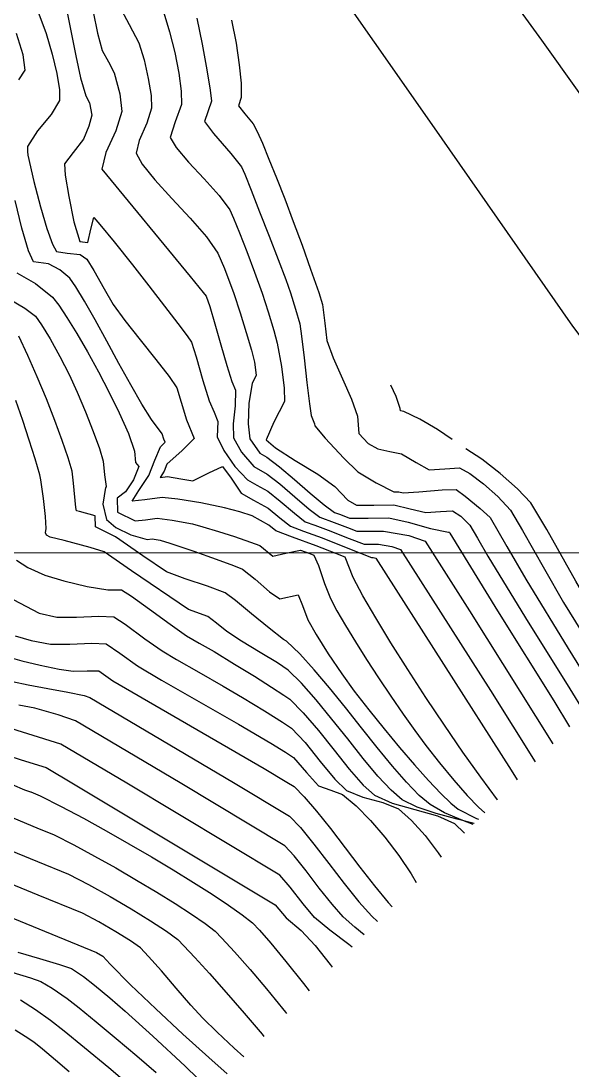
# Model space of a CAD drawing. Extents: x 61466 to 63015, y 108404 to 110397.
# Drawn here: x 62951.49 to 62976.75, y 109081.38 to 109129.42 of the extents above; entities that cross this region are included whole.
import ezdxf

# ---------------------------------------------------------------- set-up
doc = ezdxf.new("R2010")
doc.units = 0
doc.header["$LTSCALE"] = 1.000015
doc.header["$MEASUREMENT"] = 0
for name, color, linetype in [('coordinate', 2, 'Continuous'), ('curve livello 5m', 7, 'Continuous'), ('Strade', 7, 'Continuous')]:
    doc.layers.add(name, color=color, linetype=linetype)
doc.layers.add('no_plot', color=5, linetype='Continuous', plot=False)

msp = doc.modelspace()

# ---------------------------------------------------------------- linework, layer by layer
at = {"layer": 'coordinate', "linetype": 'Continuous', "lineweight": 0}
msp.add_line((62922.305, 109105.071), (63014.666, 109105.071), dxfattribs=at)
at = {"layer": 'curve livello 5m', "color": 2, "flags": 128}
for points in [[(62953.585, 109129.877), (62953.797, 109128.889), (62954.003, 109127.822), (62954.217, 109126.811), (62954.456, 109125.992), (62954.456, 109125.992), (62954.629, 109125.669), (62954.738, 109125.111), (62954.607, 109124.595), (62954.358, 109124.007), (62954.358, 109124.007), (62953.878, 109123.398), (62953.486, 109122.873), (62953.486, 109122.873), (62953.519, 109122.357), (62953.679, 109121.375), (62953.918, 109120.22), (62953.918, 109120.22), (62954.184, 109119.326), (62954.559, 109119.281), (62954.691, 109119.878), (62954.827, 109120.419), (62954.827, 109120.419), (62955.105, 109120.102), (62955.76, 109119.301), (62956.595, 109118.256), (62956.595, 109118.256), (62957.355, 109117.288), (62958.07, 109116.365), (62958.676, 109115.572), (62959.108, 109114.994), (62959.301, 109114.716), (62959.301, 109114.716), (62959.522, 109114.045), (62959.83, 109112.959), (62960.116, 109112.03), (62960.116, 109112.03), (62960.34, 109111.499), (62960.511, 109111.078), (62960.511, 109111.078), (62960.483, 109110.374), (62960.785, 109109.752), (62961.298, 109109.022), (62961.868, 109108.404), (62961.868, 109108.404), (62962.293, 109108.166), (62962.798, 109107.893), (62962.798, 109107.893), (62963.371, 109107.435), (62964.019, 109106.873), (62964.515, 109106.491), (62964.515, 109106.491), (62964.954, 109106.328), (62965.57, 109106.101), (62965.57, 109106.101), (62966.535, 109105.721), (62967.222, 109105.454), (62967.222, 109105.454), (62967.873, 109105.457), (62968.488, 109105.347), (62968.882, 109105.216), (62968.882, 109105.216), (62973.004, 109098.756), (62975.05, 109095.494)], [(62961.139, 109129.454), (62961.346, 109128.394), (62961.497, 109127.412), (62961.581, 109126.565), (62961.586, 109125.913), (62961.586, 109125.913), (62961.457, 109125.537), (62961.755, 109125.16), (62962.138, 109124.708), (62962.138, 109124.708), (62962.313, 109124.363), (62962.556, 109123.815), (62962.856, 109123.097), (62963.2, 109122.24), (62963.575, 109121.276), (62963.969, 109120.237), (62964.37, 109119.154), (62964.765, 109118.06), (62965.142, 109116.986), (62965.142, 109116.986), (62965.31, 109116.432), (62965.413, 109115.581), (62965.513, 109114.794), (62965.513, 109114.794), (62965.802, 109113.986), (62966.223, 109113.035), (62966.638, 109112.096), (62966.908, 109111.322), (62966.908, 109111.322), (62966.973, 109110.525), (62967.398, 109110.072), (62967.849, 109109.822), (62968.396, 109109.706), (62968.935, 109109.591), (62968.935, 109109.591), (62969.596, 109109.199), (62970.19, 109108.862), (62970.19, 109108.862), (62970.908, 109108.915), (62971.591, 109108.954), (62971.591, 109108.954), (62972.064, 109108.699), (62972.683, 109108.231), (62973.34, 109107.641), (62973.926, 109107.018), (62973.926, 109107.018), (62974.473, 109106.091), (62975.478, 109104.322), (62976.36, 109102.795), (62976.36, 109102.795), (62977.177, 109101.464)], [(62972.221, 109092.631), (62971.733, 109092.803), (62970.904, 109093.166), (62970.242, 109093.54), (62970.242, 109093.54), (62969.739, 109093.956), (62969.156, 109094.556), (62968.51, 109095.301), (62967.817, 109096.146), (62967.096, 109097.052), (62966.363, 109097.976), (62965.635, 109098.876), (62964.93, 109099.711), (62964.264, 109100.438), (62963.655, 109101.015), (62963.519, 109101.101), (62962.859, 109101.613), (62962.061, 109102.272), (62961.322, 109102.878), (62960.841, 109103.23), (62960.043, 109103.545), (62959.013, 109103.87), (62958.153, 109104.198), (62958.153, 109104.198), (62957.074, 109104.932), (62955.82, 109105.804), (62955.296, 109106.056), (62954.91, 109106.253), (62954.894, 109106.762), (62954.171, 109106.949), (62954.029, 109106.986), (62954.011, 109107.144), (62953.89, 109108.249), (62953.829, 109108.804), (62953.653, 109109.411), (62953.384, 109110.2), (62953.043, 109111.118), (62952.652, 109112.11), (62952.232, 109113.122), (62951.805, 109114.1), (62951.391, 109114.99)], [(62950.892, 109100.296), (62951.525, 109100.114), (62951.525, 109100.114), (62952.371, 109099.917), (62953.245, 109099.744), (62953.886, 109099.647), (62953.886, 109099.647), (62954.525, 109099.658), (62955.051, 109099.656), (62955.051, 109099.656), (62955.7, 109099.197), (62962.636, 109095.181), (62963.676, 109094.566), (62964.008, 109094.366), (62964.475, 109093.897), (62965.038, 109093.235), (62965.669, 109092.437), (62966.34, 109091.562), (62967.025, 109090.668), (62967.694, 109089.813), (62968.322, 109089.054), (62968.499, 109088.861)], [(62951.086, 109094.455), (62951.658, 109094.211), (62951.927, 109094.124), (62951.944, 109094.116), (62952.376, 109093.94), (62953.337, 109093.448), (62954.348, 109092.91), (62955.388, 109092.338), (62956.435, 109091.745), (62957.466, 109091.145), (62958.46, 109090.55), (62959.395, 109089.974), (62960.249, 109089.43), (62961, 109088.931), (62961.626, 109088.491), (62962.106, 109088.121), (62962.106, 109088.121), (62962.417, 109087.787), (62962.938, 109087.187), (62962.938, 109087.187), (62963.631, 109086.348), (62964.434, 109085.35), (62964.698, 109085.013)], [(62951.353, 109086.777), (62952.341, 109086.487), (62953.249, 109086.218), (62953.8, 109086.028), (62953.8, 109086.028), (62954.362, 109085.664), (62954.857, 109085.273), (62955.562, 109084.687), (62956.265, 109084.081), (62956.265, 109084.081), (62957.537, 109082.93), (62959.014, 109081.554), (62960.177, 109080.436)]]:
    msp.add_lwpolyline(points, dxfattribs=at)
at = {"layer": 'no_plot', "flags": 128}
for points in [[(62955.974, 109130.137), (62956.443, 109129.263), (62956.897, 109128.412), (62957.132, 109127.635), (62957.325, 109126.786), (62957.449, 109126.005), (62957.477, 109125.432), (62957.26, 109124.734), (62956.91, 109123.952), (62956.767, 109123.364), (62957.038, 109122.858), (62957.63, 109122.137), (62958.408, 109121.286), (62959.238, 109120.388), (62959.986, 109119.529), (62960.517, 109118.793), (62960.816, 109118.086), (62961.239, 109116.936), (62961.53, 109116.06), (62961.816, 109115.146), (62962.052, 109114.34), (62962.194, 109113.791), (62962.267, 109113.201), (62962.083, 109112.813), (62961.939, 109111.914), (62961.901, 109110.975), (62961.98, 109110.278), (62962.442, 109109.622), (62962.751, 109109.452), (62963.336, 109109.005), (62964.027, 109108.417), (62964.738, 109107.798), (62965.379, 109107.259), (62965.862, 109106.912), (62966.128, 109106.814), (62966.543, 109106.651), (62967.405, 109106.65), (62968.343, 109106.659), (62969.229, 109106.464), (62970.255, 109106.179), (62971.09, 109106.003), (62971.113, 109106.005), (62971.128, 109105.993), (62971.143, 109105.966), (62973.329, 109102.41), (62975.904, 109098.284), (62976.629, 109097.093)], [(62952.315, 109129.745), (62952.644, 109128.839), (62952.925, 109127.895), (62953.136, 109127.007), (62953.254, 109126.27), (62953.256, 109125.78), (62952.878, 109125.131), (62952.245, 109124.38), (62951.796, 109123.674), (62951.789, 109123.443), (62951.81, 109123.268), (62952.082, 109122.061), (62952.38, 109120.91), (62952.675, 109119.922), (62952.933, 109119.202), (62953.124, 109118.856), (62953.614, 109118.785), (62954.199, 109118.725), (62954.515, 109118.512), (62954.834, 109117.996), (62955.297, 109117.149), (62955.717, 109116.43), (62956.248, 109115.705), (62956.947, 109114.821), (62957.671, 109113.918), (62958.28, 109113.137), (62958.631, 109112.617), (62958.834, 109111.963), (62959.077, 109111.149), (62959.429, 109110.303), (62958.878, 109109.756), (62958.179, 109109.118), (62958.048, 109108.797), (62957.864, 109108.513), (62958.199, 109108.556), (62958.821, 109108.447), (62959.365, 109108.362), (62960.095, 109108.733), (62960.726, 109109.011), (62961.123, 109108.479), (62961.581, 109107.795), (62962.148, 109107.477), (62962.821, 109107.113), (62963.357, 109106.671), (62963.842, 109106.28), (62964.445, 109106.056), (62965.292, 109105.744), (62966.618, 109105.223), (62967.561, 109104.855), (62967.638, 109104.856), (62967.757, 109104.827), (62973.96, 109095.106), (62974.234, 109094.669)], [(62954.798, 109129.836), (62954.994, 109128.858), (62955.215, 109128.065), (62955.494, 109127.546), (62955.763, 109127.04), (62956.017, 109126.075), (62956.107, 109125.271), (62955.831, 109124.383), (62955.386, 109123.388), (62955.203, 109122.639), (62959.237, 109117.723), (62959.841, 109116.984), (62959.97, 109116.815), (62960.138, 109116.349), (62960.376, 109115.546), (62960.647, 109114.586), (62960.919, 109113.647), (62961.155, 109112.91), (62961.32, 109112.513), (62961.312, 109111.798), (62961.219, 109110.965), (62961.232, 109110.326), (62961.593, 109109.668), (62962.155, 109109.013), (62962.775, 109108.672), (62963.357, 109108.219), (62964.043, 109107.627), (62964.698, 109107.065), (62965.189, 109106.702), (62965.849, 109106.457), (62966.453, 109106.22), (62966.883, 109106.053), (62967.469, 109106.052), (62968.108, 109106.058), (62969.266, 109105.851), (62970.007, 109105.605), (62972.048, 109102.406), (62975.865, 109096.32)], [(62958.03, 109129.783), (62958.299, 109128.923), (62958.534, 109127.974), (62958.717, 109127.035), (62958.828, 109126.207), (62958.847, 109125.592), (62958.558, 109124.795), (62958.33, 109124.088), (62958.598, 109123.626), (62959.174, 109122.957), (62959.888, 109122.186), (62960.572, 109121.42), (62961.057, 109120.765), (62961.237, 109120.385), (62961.511, 109119.723), (62961.843, 109118.869), (62962.198, 109117.915), (62962.54, 109116.952), (62962.823, 109116.094), (62963.079, 109115.249), (62963.233, 109114.671), (62963.426, 109113.592), (62963.549, 109112.6), (62963.564, 109111.991), (62963.085, 109111.041), (62962.73, 109110.231), (62962.73, 109110.231), (62963.152, 109109.869), (62964.059, 109109.297), (62965.089, 109108.662), (62965.876, 109108.108), (62966.467, 109107.478), (62966.874, 109107.253), (62967.667, 109107.249), (62968.578, 109107.26), (62969.33, 109107.078), (62970.052, 109106.908), (62970.713, 109106.959), (62971.273, 109106.988), (62971.641, 109106.744), (62972.061, 109106.334), (62972.408, 109105.736), (62972.882, 109104.909), (62974.612, 109102.095), (62976.649, 109098.83), (62977.296, 109097.768)], [(62959.55, 109129.546), (62959.791, 109128.355), (62960.009, 109127.185), (62960.165, 109126.248), (62960.217, 109125.752), (62959.894, 109124.813), (62960.316, 109124.267), (62961.1, 109123.349), (62961.597, 109122.736), (62961.743, 109122.401), (62962.039, 109121.667), (62962.429, 109120.676), (62962.86, 109119.569), (62963.275, 109118.489), (62963.621, 109117.575), (62963.841, 109116.969), (62964.074, 109116.221), (62964.271, 109115.551), (62964.351, 109114.987), (62964.467, 109113.99), (62964.596, 109112.856), (62964.712, 109111.88), (62964.79, 109111.357), (62964.944, 109110.974), (62964.951, 109110.886), (62965.428, 109110.317), (62966.294, 109109.395), (62966.933, 109108.775), (62967.775, 109108.276), (62968.582, 109107.86), (62968.813, 109107.861), (62969.013, 109107.813), (62969.719, 109107.855), (62970.798, 109107.945), (62971.432, 109107.971), (62971.853, 109107.665), (62972.536, 109107.099), (62972.993, 109106.676), (62972.993, 109106.676), (62973.757, 109105.354), (62974.621, 109103.852), (62976.575, 109100.687), (62977.959, 109098.44)], [(62951.385, 109126.725), (62951.678, 109127.158), (62951.678, 109127.158), (62951.587, 109127.862), (62951.279, 109128.841)], [(62973.33, 109093.753), (62973.327, 109093.757), (62973.327, 109093.757), (62972.565, 109094.786), (62971.746, 109095.939), (62970.898, 109097.173), (62970.047, 109098.446), (62969.221, 109099.717), (62968.446, 109100.944), (62967.752, 109102.084), (62967.163, 109103.095), (62966.708, 109103.937), (62966.708, 109103.937), (62966.353, 109104.863), (62965.925, 109105.035), (62965.013, 109105.387), (62965.013, 109105.387), (62963.936, 109105.784), (62963.168, 109106.069), (62963.168, 109106.069), (62962.844, 109106.334), (62962.079, 109106.755), (62961.515, 109106.943), (62960.818, 109107.131), (62960.818, 109107.131), (62959.738, 109107.353), (62958.682, 109107.528), (62957.967, 109107.604), (62957.967, 109107.604), (62957.166, 109107.485), (62956.586, 109107.427), (62956.586, 109107.427), (62956.89, 109107.919), (62957.344, 109108.601), (62957.344, 109108.601), (62957.63, 109109.313), (62957.885, 109109.923), (62957.885, 109109.923), (62958.098, 109110.125), (62958.038, 109110.269), (62957.962, 109110.518), (62957.466, 109111.167), (62957.031, 109111.867), (62956.525, 109112.75), (62955.978, 109113.738), (62955.422, 109114.758), (62954.889, 109115.734), (62954.408, 109116.59), (62954.011, 109117.25), (62953.729, 109117.641), (62953.729, 109117.641), (62953.264, 109118.017), (62952.748, 109118.302), (62952.748, 109118.302), (62952.064, 109118.385), (62951.837, 109118.888), (62951.527, 109119.927), (62951.228, 109121.191)], [(62951.297, 109117.879), (62952.162, 109117.401), (62952.942, 109116.769), (62953.222, 109116.41), (62953.599, 109115.842), (62954.045, 109115.111), (62954.535, 109114.264), (62955.041, 109113.345), (62955.536, 109112.403), (62955.995, 109111.482), (62956.411, 109110.521), (62956.689, 109109.723), (62956.745, 109109.206), (62956.889, 109109.013), (62956.64, 109108.405), (62956.282, 109107.851), (62955.891, 109107.564), (62955.912, 109106.924), (62956.726, 109106.523), (62957.199, 109106.578), (62957.736, 109106.652), (62958.424, 109106.565), (62959.345, 109106.385), (62959.829, 109106.254), (62960.543, 109106.041), (62961.272, 109105.81), (62962.01, 109105.556), (62962.43, 109105.393), (62963.027, 109104.918), (62963.635, 109105.041), (62964.297, 109105.192), (62964.734, 109105.031), (62964.906, 109104.963), (62965.121, 109104.482), (62965.4, 109103.663), (62965.672, 109102.969), (62965.972, 109102.413), (62966.361, 109101.744), (62966.82, 109100.991), (62967.332, 109100.18), (62967.878, 109099.341), (62968.44, 109098.499), (62969.001, 109097.683), (62969.542, 109096.922), (62970.046, 109096.241), (62970.673, 109095.443), (62971.328, 109094.656), (62971.945, 109093.956), (62972.457, 109093.418), (62972.747, 109093.163)], [(62950.987, 109116.667), (62951.661, 109116.262), (62952.156, 109115.898), (62952.436, 109115.511), (62952.833, 109114.856), (62953.276, 109114.056), (62953.693, 109113.236), (62954.068, 109112.418), (62954.45, 109111.517), (62954.801, 109110.627), (62955.083, 109109.844), (62955.259, 109109.263), (62955.322, 109108.642), (62955.387, 109108.096), (62955.4, 109108.078), (62955.364, 109108.052), (62955.234, 109107.297), (62955.411, 109106.588), (62955.833, 109106.226), (62956.523, 109105.886), (62957.273, 109105.671), (62957.504, 109105.7), (62957.871, 109105.639), (62958.311, 109105.508), (62959.406, 109105.139), (62960.429, 109104.779), (62961.224, 109104.485), (62961.636, 109104.312), (62962.227, 109103.855), (62962.876, 109103.275), (62963.347, 109102.951), (62964.2, 109103.134), (62964.394, 109102.654), (62964.635, 109102.002), (62965.024, 109101.317), (62965.575, 109100.44), (62966.188, 109099.525), (62966.765, 109098.726), (62967.43, 109097.868), (62968.131, 109097), (62968.84, 109096.152), (62969.528, 109095.357), (62970.168, 109094.645), (62970.732, 109094.049), (62971.192, 109093.599), (62971.521, 109093.328), (62972.366, 109092.892), (62972.451, 109092.863)], [(62971.247, 109110.247), (62970.585, 109110.71), (62969.766, 109111.185), (62969.036, 109111.53), (62969.036, 109111.53), (62968.881, 109111.564), (62968.872, 109111.671), (62968.687, 109112.219), (62968.441, 109112.744)], [(62972.258, 109092.667), (62971.475, 109092.876), (62970.518, 109093.129), (62969.649, 109093.411), (62968.964, 109093.752), (62968.964, 109093.752), (62968.454, 109094.189), (62967.85, 109094.842), (62967.179, 109095.647), (62966.466, 109096.54), (62965.739, 109097.455), (62965.024, 109098.328), (62964.347, 109099.093), (62963.735, 109099.686), (62963.735, 109099.686), (62963.24, 109100.023), (62962.448, 109100.504), (62961.595, 109101.019), (62960.918, 109101.457), (62960.918, 109101.457), (62960.444, 109101.838), (62960.047, 109102.149), (62960.047, 109102.149), (62959.173, 109102.464), (62956.561, 109104.241), (62955.309, 109105.112), (62954.654, 109105.314), (62953.476, 109105.633), (62953.476, 109105.633), (62952.835, 109105.782), (62952.667, 109105.87), (62952.612, 109105.974), (62952.645, 109106.183), (62952.614, 109106.722), (62952.523, 109107.548), (62952.4, 109108.413), (62952.4, 109108.413), (62952.354, 109108.628), (62952.136, 109109.371), (62951.868, 109110.221), (62951.568, 109111.128), (62951.253, 109112.042)], [(62979.285, 109099.783), (62979.175, 109099.992), (62978.886, 109100.467), (62978.46, 109101.149), (62978.098, 109101.738), (62978.098, 109101.738), (62976.925, 109103.771), (62975.587, 109106.125), (62974.859, 109107.359), (62974.859, 109107.359), (62974.246, 109107.995), (62973.452, 109108.695), (62972.617, 109109.346), (62971.879, 109109.83)], [(62951.288, 109104.725), (62951.81, 109104.393), (62952.576, 109104.045), (62953.453, 109103.778), (62954.525, 109103.528), (62955.47, 109103.371), (62956.1, 109103.376), (62956.552, 109103.086), (62957.386, 109102.481), (62958.322, 109101.797), (62959.081, 109101.27), (62959.658, 109100.935), (62960.337, 109100.543), (62961.282, 109099.968), (62962.185, 109099.409), (62962.964, 109098.92), (62963.535, 109098.552), (62963.814, 109098.357), (62964.43, 109097.741), (62965.119, 109096.927), (62965.836, 109096.028), (62966.534, 109095.159), (62967.166, 109094.433), (62967.685, 109093.964), (62968.502, 109093.603), (62969.544, 109093.315), (62970.574, 109093.028), (62971.352, 109092.67), (62971.82, 109092.224)], [(62951.139, 109102.93), (62952.317, 109102.308), (62953.139, 109102.116), (62954.028, 109102.114), (62955.062, 109102.164), (62955.75, 109102.136), (62956.269, 109101.79), (62957.167, 109101.133), (62957.954, 109100.579), (62958.618, 109100.184), (62959.646, 109099.596), (62960.749, 109098.966), (62961.636, 109098.447), (62962.647, 109097.829), (62963.483, 109097.303), (62963.893, 109097.028), (62964.513, 109096.375), (62965.206, 109095.516), (62965.872, 109094.7), (62966.407, 109094.176), (62967.154, 109093.876), (62968.07, 109093.633), (62968.787, 109093.336), (62969.385, 109092.814), (62970.016, 109092.117), (62970.617, 109091.33), (62970.743, 109091.133)], [(62951.226, 109101.26), (62951.955, 109101.052), (62952.843, 109100.877), (62953.722, 109100.876), (62954.743, 109100.92), (62955.4, 109100.896), (62956.016, 109100.468), (62956.827, 109099.888), (62957.929, 109099.233), (62959.634, 109098.257), (62961.463, 109097.212), (62962.935, 109096.352), (62963.609, 109095.937), (62963.973, 109095.699), (62964.576, 109095.004), (62965.128, 109094.388), (62965.683, 109094.194), (62966.223, 109094.002), (62966.844, 109093.483), (62967.504, 109092.814), (62968.169, 109092.042), (62968.803, 109091.21), (62969.374, 109090.365), (62969.599, 109089.976)], [(62951.095, 109099.175), (62951.824, 109099.018), (62952.728, 109098.852), (62953.639, 109098.685), (62954.388, 109098.525), (62954.649, 109098.444), (62961.229, 109094.548), (62963.792, 109093.01), (62964.293, 109092.49), (62964.912, 109091.73), (62965.601, 109090.836), (62966.307, 109089.917), (62966.979, 109089.076), (62967.569, 109088.423), (62967.835, 109088.19)], [(62967.222, 109087.569), (62966.785, 109087.922), (62966.259, 109088.396), (62966.259, 109088.396), (62965.748, 109088.972), (62965.162, 109089.716), (62964.564, 109090.498), (62964.014, 109091.188), (62963.576, 109091.654), (62963.576, 109091.654), (62958.783, 109094.53), (62953.982, 109097.372), (62953.194, 109097.645), (62952.13, 109097.947), (62952.13, 109097.947), (62951.392, 109098.093)], [(62966.663, 109087.003), (62966.509, 109087.132), (62965.651, 109087.782), (62964.948, 109088.37), (62964.948, 109088.37), (62964.418, 109088.998), (62963.831, 109089.76), (62963.36, 109090.299), (62963.36, 109090.299), (62956.336, 109094.512), (62953.315, 109096.301), (62950.516, 109097.17)], [(62948.946, 109096.416), (62951.497, 109095.587), (62952.648, 109095.229), (62953.89, 109094.494), (62963.145, 109088.943), (62963.638, 109088.343), (62964.338, 109087.778), (62964.971, 109087.078), (62965.666, 109086.214), (62965.757, 109086.086)], [(62951.157, 109092.908), (62952.222, 109092.474), (62953.018, 109092.147), (62953.914, 109091.687), (62954.861, 109091.177), (62955.83, 109090.635), (62956.79, 109090.08), (62957.71, 109089.529), (62958.561, 109089.002), (62959.311, 109088.515), (62959.931, 109088.088), (62960.391, 109087.738), (62960.702, 109087.421), (62961.27, 109086.794), (62961.986, 109085.98), (62962.739, 109085.103), (62963.141, 109084.616), (62963.607, 109084.038), (62963.663, 109083.965)], [(62950.37, 109091.699), (62952.253, 109090.932), (62953.661, 109090.355), (62954.589, 109089.871), (62955.573, 109089.326), (62956.544, 109088.76), (62957.431, 109088.215), (62958.165, 109087.733), (62958.676, 109087.355), (62958.961, 109087.075), (62959.461, 109086.537), (62960.123, 109085.802), (62960.892, 109084.931), (62961.715, 109083.983), (62962.539, 109083.019), (62962.624, 109082.914)], [(62961.711, 109081.989), (62961.262, 109082.387), (62960.48, 109083.116), (62959.831, 109083.751), (62959.831, 109083.751), (62959.28, 109084.352), (62958.608, 109085.125), (62957.923, 109085.921), (62957.338, 109086.587), (62956.961, 109086.972), (62956.961, 109086.972), (62956.508, 109087.295), (62955.831, 109087.717), (62955.054, 109088.164), (62954.303, 109088.562), (62954.303, 109088.562), (62952.284, 109089.391), (62949.582, 109090.491)], [(62948.795, 109089.283), (62952.315, 109087.849), (62954.945, 109086.77), (62955.247, 109086.589), (62955.572, 109086.224), (62956.516, 109085.287), (62957.673, 109084.18), (62958.91, 109083.026), (62960.095, 109081.95), (62960.942, 109081.21)], [(62951.076, 109085.863), (62951.923, 109085.605), (62952.393, 109085.44), (62952.919, 109085.127), (62953.6, 109084.659), (62954.158, 109084.227), (62954.943, 109083.589), (62955.858, 109082.828), (62956.804, 109082.025), (62957.683, 109081.261)], [(62956.678, 109080.493), (62955.512, 109081.481), (62954.403, 109082.403), (62953.472, 109083.161), (62952.837, 109083.654), (62952.837, 109083.654), (62952.149, 109084.136), (62951.463, 109084.58)], [(62953.693, 109081.303), (62953.076, 109081.832), (62952.477, 109082.33), (62952.075, 109082.65), (62952.075, 109082.65), (62951.678, 109082.918), (62951.221, 109083.202)]]:
    msp.add_lwpolyline(points, dxfattribs=at)
at = {"layer": 'Strade', "linetype": 'Continuous', "flags": 128}
for points in [[(62892.772, 109206.201), (62900.148, 109203.218), (62907.386, 109200.112), (62914.052, 109196.835), (62914.608, 109196.323), (62914.941, 109195.736), (62915.79, 109192.019), (62916.504, 109190.328), (62918.047, 109188.618), (62923.239, 109185.298), (62930.747, 109180.104), (62938.628, 109173.809), (62945.672, 109167.115), (62952.132, 109160.155), (62957.766, 109153.131), (62961.946, 109147.319), (62963.379, 109145.278), (62964.995, 109142.953), (62970.053, 109135.821), (62975.338, 109128.54), (62982.035, 109119.166), (62987.149, 109112.316), (62989.168, 109109.789)], [(62984.573, 109105.137), (62981.63, 109109.031), (62976.786, 109115.44), (62970.335, 109124.677), (62965.055, 109132.236), (62960.028, 109139.494), (62957.019, 109143.847), (62951.853, 109151.057), (62945.432, 109158.837), (62938.641, 109165.89), (62931.005, 109172.731), (62923.584, 109178.437), (62915.122, 109184.011), (62906.498, 109188.69), (62897.472, 109192.778), (62889.845, 109195.627), (62882.125, 109197.998), (62874.847, 109199.809)]]:
    msp.add_lwpolyline(points, dxfattribs=at)

doc.saveas('drawing.dxf')
